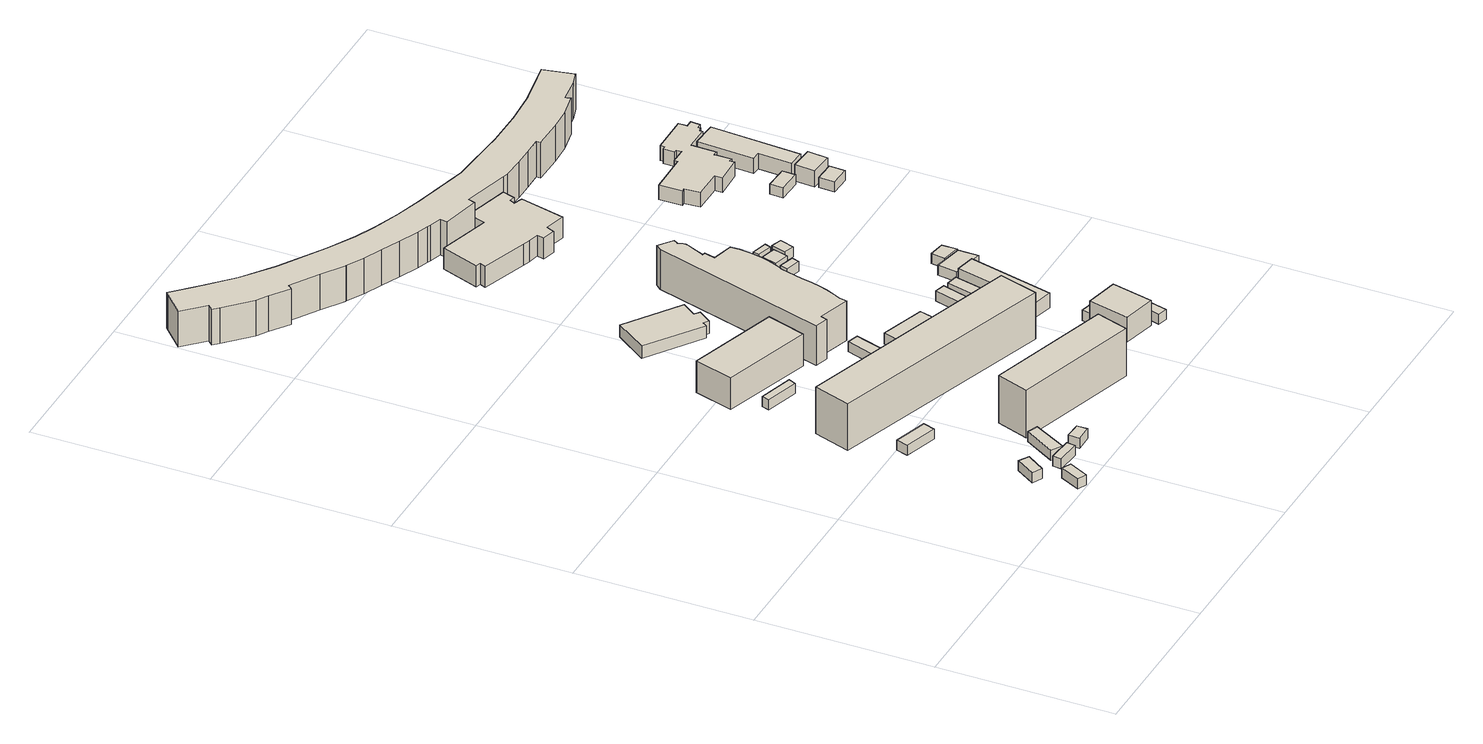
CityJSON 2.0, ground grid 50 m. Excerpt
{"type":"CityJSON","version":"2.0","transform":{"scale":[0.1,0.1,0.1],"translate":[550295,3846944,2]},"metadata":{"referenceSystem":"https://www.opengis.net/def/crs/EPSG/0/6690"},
"CityObjects":{
"building1":{"type":"Building","attributes":{"計測周辺長":18.36,"1/2500図郭":3,"区名":"東淀川区","町丁目名称":"井高野２丁目","街区番号":7,"class":"3003","usage":"412","storeysAboveGround":1,"BuildingDetailAttribute.buildingRoofEdgeArea":18.21,"BuildingDetailAttribute.buildingStructureType":"610","BuildingDetailAttribute.buildingStructureOrgType":"2","BuildingDetailAttribute.detailedUsage":"1130","BuildingDetailAttribute.specifiedBuildingCoverageRate":0.6,"BuildingDetailAttribute.surveyYear":2017,"BuildingRiverFloodingRiskAttribute.description":"1","BuildingRiverFloodingRiskAttribute.rank":"3","BuildingRiverFloodingRiskAttribute.depth":4.29,"BuildingRiverFloodingRiskAttribute.adminType":"1","BuildingRiverFloodingRiskAttribute.scale":"2","BuildingRiverFloodingRiskAttribute.duration":274.12,"BuildingIDAttribute.prefecture":"27","BuildingIDAttribute.city":"27114"},"geometry":[{"type":"Solid","lod":"1","boundaries":[[[[0,1,2,3]],[[2,4,5,3]],[[1,6,4,2]],[[0,7,6,1]],[[3,5,7,0]],[[4,6,7,5]]]]}]},
"building2":{"type":"Building","attributes":{"計測周辺長":19.22,"1/2500図郭":3,"区名":"東淀川区","町丁目名称":"井高野２丁目","街区番号":8,"class":"3003","usage":"412","storeysAboveGround":1,"BuildingDetailAttribute.buildingRoofEdgeArea":20.46,"BuildingDetailAttribute.buildingStructureType":"610","BuildingDetailAttribute.buildingStructureOrgType":"2","BuildingDetailAttribute.detailedUsage":"1130","BuildingDetailAttribute.specifiedBuildingCoverageRate":0.6,"BuildingDetailAttribute.surveyYear":2017,"BuildingRiverFloodingRiskAttribute.description":"1","BuildingRiverFloodingRiskAttribute.rank":"3","BuildingRiverFloodingRiskAttribute.depth":4.34,"BuildingRiverFloodingRiskAttribute.adminType":"1","BuildingRiverFloodingRiskAttribute.scale":"2","BuildingRiverFloodingRiskAttribute.duration":275.72,"BuildingIDAttribute.prefecture":"27","BuildingIDAttribute.city":"27114"},"geometry":[{"type":"Solid","lod":"1","boundaries":[[[[8,9,10,11]],[[10,12,13,11]],[[9,14,12,10]],[[8,15,14,9]],[[11,13,15,8]],[[12,14,15,13]]]]}]},
"building3":{"type":"Building","attributes":{"計測周辺長":19.01,"1/2500図郭":3,"区名":"東淀川区","町丁目名称":"井高野２丁目","街区番号":7,"class":"3003","usage":"412","storeysAboveGround":1,"BuildingDetailAttribute.buildingRoofEdgeArea":17.44,"BuildingDetailAttribute.buildingStructureType":"610","BuildingDetailAttribute.buildingStructureOrgType":"2","BuildingDetailAttribute.detailedUsage":"1130","BuildingDetailAttribute.specifiedBuildingCoverageRate":0.6,"BuildingDetailAttribute.surveyYear":2017,"BuildingRiverFloodingRiskAttribute.description":"1","BuildingRiverFloodingRiskAttribute.rank":"3","BuildingRiverFloodingRiskAttribute.depth":4.29,"BuildingRiverFloodingRiskAttribute.adminType":"1","BuildingRiverFloodingRiskAttribute.scale":"2","BuildingRiverFloodingRiskAttribute.duration":274.12,"BuildingIDAttribute.prefecture":"27","BuildingIDAttribute.city":"27114"},"geometry":[{"type":"Solid","lod":"1","boundaries":[[[[16,17,18,19]],[[18,20,21,19]],[[17,22,20,18]],[[16,23,22,17]],[[19,21,23,16]],[[20,22,23,21]]]]}]},
"building4":{"type":"Building","attributes":{"class":"3003","BuildingDetailAttribute.specifiedBuildingCoverageRate":0.6,"BuildingDetailAttribute.surveyYear":2017,"BuildingRiverFloodingRiskAttribute.description":"1","BuildingRiverFloodingRiskAttribute.rank":"3","BuildingRiverFloodingRiskAttribute.depth":4.21,"BuildingRiverFloodingRiskAttribute.adminType":"1","BuildingRiverFloodingRiskAttribute.scale":"2","BuildingRiverFloodingRiskAttribute.duration":271.88,"BuildingIDAttribute.prefecture":"27","BuildingIDAttribute.city":"27114"},"geometry":[{"type":"Solid","lod":"1","boundaries":[[[[24,25,26,27]],[[26,28,29,27]],[[25,30,28,26]],[[24,31,30,25]],[[27,29,31,24]],[[28,30,31,29]]]]}]},
"building5":{"type":"Building","attributes":{"計測周辺長":27.94,"1/2500図郭":3,"区名":"東淀川区","町丁目名称":"井高野２丁目","街区番号":7,"class":"3003","usage":"412","storeysAboveGround":1,"BuildingDetailAttribute.buildingRoofEdgeArea":35.96,"BuildingDetailAttribute.buildingStructureType":"610","BuildingDetailAttribute.buildingStructureOrgType":"2","BuildingDetailAttribute.detailedUsage":"1130","BuildingDetailAttribute.specifiedBuildingCoverageRate":0.6,"BuildingDetailAttribute.surveyYear":2017,"BuildingRiverFloodingRiskAttribute.description":"1","BuildingRiverFloodingRiskAttribute.rank":"3","BuildingRiverFloodingRiskAttribute.depth":4.34,"BuildingRiverFloodingRiskAttribute.adminType":"1","BuildingRiverFloodingRiskAttribute.scale":"2","BuildingRiverFloodingRiskAttribute.duration":275.72,"BuildingIDAttribute.prefecture":"27","BuildingIDAttribute.city":"27114"},"geometry":[{"type":"Solid","lod":"1","boundaries":[[[[32,33,34,35]],[[34,36,37,35]],[[33,38,36,34]],[[32,39,38,33]],[[35,37,39,32]],[[36,38,39,37]]]]}]},
"building6":{"type":"Building","attributes":{"計測周辺長":16.02,"1/2500図郭":3,"区名":"東淀川区","町丁目名称":"井高野２丁目","街区番号":7,"class":"3001","usage":"412","storeysAboveGround":1,"BuildingDetailAttribute.buildingRoofEdgeArea":15.25,"BuildingDetailAttribute.buildingStructureType":"610","BuildingDetailAttribute.buildingStructureOrgType":"2","BuildingDetailAttribute.detailedUsage":"1130","BuildingDetailAttribute.specifiedBuildingCoverageRate":0.6,"BuildingDetailAttribute.surveyYear":2017,"BuildingRiverFloodingRiskAttribute.description":"1","BuildingRiverFloodingRiskAttribute.rank":"3","BuildingRiverFloodingRiskAttribute.depth":4.29,"BuildingRiverFloodingRiskAttribute.adminType":"1","BuildingRiverFloodingRiskAttribute.scale":"2","BuildingRiverFloodingRiskAttribute.duration":274.12,"BuildingIDAttribute.prefecture":"27","BuildingIDAttribute.city":"27114"},"geometry":[{"type":"Solid","lod":"1","boundaries":[[[[40,41,42,43]],[[42,44,45,43]],[[41,46,44,42]],[[40,47,46,41]],[[43,45,47,40]],[[44,46,47,45]]]]}]},
"building7":{"type":"Building","attributes":{"計測周辺長":25,"1/2500図郭":3,"区名":"東淀川区","町丁目名称":"井高野２丁目","街区番号":8,"class":"3003","usage":"412","storeysAboveGround":1,"BuildingDetailAttribute.buildingRoofEdgeArea":24.28,"BuildingDetailAttribute.buildingStructureType":"610","BuildingDetailAttribute.buildingStructureOrgType":"2","BuildingDetailAttribute.detailedUsage":"1130","BuildingDetailAttribute.specifiedBuildingCoverageRate":0.6,"BuildingDetailAttribute.surveyYear":2017,"BuildingRiverFloodingRiskAttribute.description":"1","BuildingRiverFloodingRiskAttribute.rank":"3","BuildingRiverFloodingRiskAttribute.depth":3.45,"BuildingRiverFloodingRiskAttribute.adminType":"1","BuildingRiverFloodingRiskAttribute.scale":"2","BuildingRiverFloodingRiskAttribute.duration":220.7,"BuildingIDAttribute.prefecture":"27","BuildingIDAttribute.city":"27114"},"geometry":[{"type":"Solid","lod":"1","boundaries":[[[[48,49,50,51]],[[50,52,53,51]],[[49,54,52,50]],[[48,55,54,49]],[[51,53,55,48]],[[52,54,55,53]]]]}]},
"building8":{"type":"Building","attributes":{"計測周辺長":77.07,"1/2500図郭":3,"区名":"東淀川区","町丁目名称":"井高野２丁目","街区番号":8,"class":"3001","usage":"412","measuredHeight":9.5,"storeysAboveGround":3,"BuildingDetailAttribute.buildingRoofEdgeArea":312.3,"BuildingDetailAttribute.buildingStructureType":"610","BuildingDetailAttribute.buildingStructureOrgType":"2","BuildingDetailAttribute.detailedUsage":"1130","BuildingDetailAttribute.specifiedBuildingCoverageRate":0.6,"BuildingDetailAttribute.surveyYear":2017,"BuildingRiverFloodingRiskAttribute.description":"1","BuildingRiverFloodingRiskAttribute.rank":"3","BuildingRiverFloodingRiskAttribute.depth":3.45,"BuildingRiverFloodingRiskAttribute.adminType":"1","BuildingRiverFloodingRiskAttribute.scale":"2","BuildingRiverFloodingRiskAttribute.duration":220.7,"BuildingIDAttribute.prefecture":"27","BuildingIDAttribute.city":"27114"},"geometry":[{"type":"Solid","lod":"1","boundaries":[[[[56,57,58,59]],[[58,60,61,59]],[[57,62,60,58]],[[56,63,62,57]],[[59,61,63,56]],[[60,62,63,61]]]]}]},
"building9":{"type":"Building","attributes":{"計測周辺長":93.77,"1/2500図郭":3,"区名":"東淀川区","町丁目名称":"井高野２丁目","街区番号":7,"class":"3002","usage":"412","measuredHeight":14.3,"storeysAboveGround":5,"BuildingDetailAttribute.buildingRoofEdgeArea":355.78,"BuildingDetailAttribute.buildingStructureType":"603","BuildingDetailAttribute.buildingStructureOrgType":"3","BuildingDetailAttribute.detailedUsage":"1130","BuildingDetailAttribute.specifiedBuildingCoverageRate":0.6,"BuildingDetailAttribute.surveyYear":2017,"BuildingRiverFloodingRiskAttribute.description":"1","BuildingRiverFloodingRiskAttribute.rank":"3","BuildingRiverFloodingRiskAttribute.depth":4.27,"BuildingRiverFloodingRiskAttribute.adminType":"1","BuildingRiverFloodingRiskAttribute.scale":"2","BuildingRiverFloodingRiskAttribute.duration":273.48,"BuildingIDAttribute.prefecture":"27","BuildingIDAttribute.city":"27114"},"geometry":[{"type":"Solid","lod":"1","boundaries":[[[[64,65,66,67]],[[66,68,69,67]],[[65,70,68,66]],[[64,71,70,65]],[[67,69,71,64]],[[68,70,71,69]]]]}]},
"building10":{"type":"Building","attributes":{"計測周辺長":160.02,"1/2500図郭":3,"区名":"東淀川区","町丁目名称":"井高野２丁目","街区番号":8,"class":"3002","usage":"412","measuredHeight":14,"storeysAboveGround":5,"BuildingDetailAttribute.buildingRoofEdgeArea":778.94,"BuildingDetailAttribute.buildingStructureType":"603","BuildingDetailAttribute.buildingStructureOrgType":"3","BuildingDetailAttribute.detailedUsage":"1130","BuildingDetailAttribute.specifiedBuildingCoverageRate":0.6,"BuildingDetailAttribute.surveyYear":2017,"BuildingRiverFloodingRiskAttribute.description":"1","BuildingRiverFloodingRiskAttribute.rank":"3","BuildingRiverFloodingRiskAttribute.depth":4.19,"BuildingRiverFloodingRiskAttribute.adminType":"1","BuildingRiverFloodingRiskAttribute.scale":"2","BuildingRiverFloodingRiskAttribute.duration":271.43,"BuildingIDAttribute.prefecture":"27","BuildingIDAttribute.city":"27114"},"geometry":[{"type":"Solid","lod":"1","boundaries":[[[[72,73,74,75]],[[74,76,77,75]],[[73,78,76,74]],[[72,79,78,73]],[[75,77,79,72]],[[76,78,79,77]]]]}]},
"building11":{"type":"Building","attributes":{"計測周辺長":27.36,"1/2500図郭":3,"区名":"東淀川区","町丁目名称":"井高野２丁目","街区番号":8,"class":"3003","usage":"412","storeysAboveGround":1,"BuildingDetailAttribute.buildingRoofEdgeArea":34.94,"BuildingDetailAttribute.buildingStructureType":"610","BuildingDetailAttribute.buildingStructureOrgType":"2","BuildingDetailAttribute.detailedUsage":"1130","BuildingDetailAttribute.specifiedBuildingCoverageRate":0.6,"BuildingDetailAttribute.surveyYear":2017,"BuildingRiverFloodingRiskAttribute.description":"1","BuildingRiverFloodingRiskAttribute.rank":"3","BuildingRiverFloodingRiskAttribute.depth":4.03,"BuildingRiverFloodingRiskAttribute.adminType":"1","BuildingRiverFloodingRiskAttribute.scale":"2","BuildingRiverFloodingRiskAttribute.duration":265.62,"BuildingIDAttribute.prefecture":"27","BuildingIDAttribute.city":"27114"},"geometry":[{"type":"Solid","lod":"1","boundaries":[[[[80,81,82,83]],[[82,84,85,83]],[[81,86,84,82]],[[80,87,86,81]],[[83,85,87,80]],[[84,86,87,85]]]]}]},
"building12":{"type":"Building","attributes":{"計測周辺長":62.69,"1/2500図郭":3,"区名":"東淀川区","町丁目名称":"井高野２丁目","街区番号":8,"class":"3001","usage":"402","measuredHeight":3.6,"storeysAboveGround":1,"BuildingDetailAttribute.buildingRoofEdgeArea":212.95,"BuildingDetailAttribute.buildingStructureType":"610","BuildingDetailAttribute.buildingStructureOrgType":"2","BuildingDetailAttribute.detailedUsage":"1240","BuildingDetailAttribute.specifiedBuildingCoverageRate":0.6,"BuildingDetailAttribute.surveyYear":2017,"BuildingRiverFloodingRiskAttribute.description":"1","BuildingRiverFloodingRiskAttribute.rank":"3","BuildingRiverFloodingRiskAttribute.depth":3.56,"BuildingRiverFloodingRiskAttribute.adminType":"1","BuildingRiverFloodingRiskAttribute.scale":"2","BuildingRiverFloodingRiskAttribute.duration":230.57,"BuildingIDAttribute.prefecture":"27","BuildingIDAttribute.city":"27114"},"geometry":[{"type":"Solid","lod":"1","boundaries":[[[[88,89,90,91,92,93,94,95]],[[94,96,97,95]],[[93,98,96,94]],[[92,99,98,93]],[[91,100,99,92]],[[90,101,100,91]],[[89,102,101,90]],[[88,103,102,89]],[[95,97,103,88]],[[96,98,99,100,101,102,103,97]]]]}]},
"building13":{"type":"Building","attributes":{"計測周辺長":40.01,"1/2500図郭":3,"区名":"東淀川区","町丁目名称":"井高野２丁目","街区番号":8,"class":"3001","usage":"422","measuredHeight":3.3,"storeysAboveGround":1,"BuildingDetailAttribute.buildingRoofEdgeArea":88.19,"BuildingDetailAttribute.buildingStructureType":"603","BuildingDetailAttribute.buildingStructureOrgType":"3","BuildingDetailAttribute.detailedUsage":"1407","BuildingDetailAttribute.specifiedBuildingCoverageRate":0.6,"BuildingDetailAttribute.surveyYear":2017,"BuildingRiverFloodingRiskAttribute.description":"1","BuildingRiverFloodingRiskAttribute.rank":"3","BuildingRiverFloodingRiskAttribute.depth":4.03,"BuildingRiverFloodingRiskAttribute.adminType":"1","BuildingRiverFloodingRiskAttribute.scale":"2","BuildingRiverFloodingRiskAttribute.duration":265.62,"BuildingIDAttribute.prefecture":"27","BuildingIDAttribute.city":"27114"},"geometry":[{"type":"Solid","lod":"1","boundaries":[[[[104,105,106,107]],[[106,108,109,107]],[[105,110,108,106]],[[104,111,110,105]],[[107,109,111,104]],[[108,110,111,109]]]]}]},
"building14":{"type":"Building","attributes":{"計測周辺長":132.89,"1/2500図郭":3,"区名":"東淀川区","町丁目名称":"井高野２丁目","街区番号":8,"class":"3002","usage":"412","measuredHeight":11.9,"storeysAboveGround":4,"BuildingDetailAttribute.buildingRoofEdgeArea":602.54,"BuildingDetailAttribute.buildingStructureType":"603","BuildingDetailAttribute.buildingStructureOrgType":"3","BuildingDetailAttribute.detailedUsage":"1130","BuildingDetailAttribute.specifiedBuildingCoverageRate":0.6,"BuildingDetailAttribute.surveyYear":2017,"BuildingRiverFloodingRiskAttribute.description":"1","BuildingRiverFloodingRiskAttribute.rank":"3","BuildingRiverFloodingRiskAttribute.depth":3.46,"BuildingRiverFloodingRiskAttribute.adminType":"1","BuildingRiverFloodingRiskAttribute.scale":"2","BuildingRiverFloodingRiskAttribute.duration":221.13,"BuildingIDAttribute.prefecture":"27","BuildingIDAttribute.city":"27114"},"geometry":[{"type":"Solid","lod":"1","boundaries":[[[[112,113,114,115,116,117,118,119,120,121,122,123,124,125,126,127,128,129,130,131,132,133,134,135,136,137,138,139]],[[138,140,141,139]],[[137,142,140,138]],[[136,143,142,137]],[[135,144,143,136]],[[134,145,144,135]],[[133,146,145,134]],[[132,147,146,133]],[[131,148,147,132]],[[130,149,148,131]],[[129,150,149,130]],[[128,151,150,129]],[[127,152,151,128]],[[126,153,152,127]],[[125,154,153,126]],[[124,155,154,125]],[[123,156,155,124]],[[122,157,156,123]],[[121,158,157,122]],[[120,159,158,121]],[[119,160,159,120]],[[118,161,160,119]],[[117,162,161,118]],[[116,163,162,117]],[[115,164,163,116]],[[114,165,164,115]],[[113,166,165,114]],[[112,167,166,113]],[[139,141,167,112]],[[140,142,143,144,145,146,147,148,149,150,151,152,153,154,155,156,157,158,159,160,161,162,163,164,165,166,167,141]]]]}]},
"building15":{"type":"Building","attributes":{"class":"3001","measuredHeight":7.5,"BuildingDetailAttribute.specifiedBuildingCoverageRate":0.6,"BuildingDetailAttribute.surveyYear":2017,"BuildingRiverFloodingRiskAttribute.description":"1","BuildingRiverFloodingRiskAttribute.rank":"2","BuildingRiverFloodingRiskAttribute.depth":2.32,"BuildingRiverFloodingRiskAttribute.adminType":"1","BuildingRiverFloodingRiskAttribute.scale":"2","BuildingRiverFloodingRiskAttribute.duration":105.58,"BuildingIDAttribute.prefecture":"27","BuildingIDAttribute.city":"27114"},"geometry":[{"type":"Solid","lod":"1","boundaries":[[[[168,169,170,171]],[[170,172,173,171]],[[169,174,172,170]],[[168,175,174,169]],[[171,173,175,168]],[[172,174,175,173]]]]}]},
"building16":{"type":"Building","attributes":{"計測周辺長":16.93,"1/2500図郭":3,"区名":"東淀川区","町丁目名称":"井高野２丁目","街区番号":8,"class":"3001","usage":"411","storeysAboveGround":1,"BuildingDetailAttribute.buildingRoofEdgeArea":15.66,"BuildingDetailAttribute.buildingStructureType":"610","BuildingDetailAttribute.buildingStructureOrgType":"2","BuildingDetailAttribute.detailedUsage":"1110","BuildingDetailAttribute.specifiedBuildingCoverageRate":0.6,"BuildingDetailAttribute.surveyYear":2017,"BuildingRiverFloodingRiskAttribute.description":"1","BuildingRiverFloodingRiskAttribute.rank":"2","BuildingRiverFloodingRiskAttribute.depth":2.23,"BuildingRiverFloodingRiskAttribute.adminType":"1","BuildingRiverFloodingRiskAttribute.scale":"2","BuildingRiverFloodingRiskAttribute.duration":95.58,"BuildingIDAttribute.prefecture":"27","BuildingIDAttribute.city":"27114"},"geometry":[{"type":"Solid","lod":"1","boundaries":[[[[176,177,178,179]],[[178,180,181,179]],[[177,182,180,178]],[[176,183,182,177]],[[179,181,183,176]],[[180,182,183,181]]]]}]},
"building17":{"type":"Building","attributes":{"class":"3003","BuildingDetailAttribute.specifiedBuildingCoverageRate":0.6,"BuildingDetailAttribute.surveyYear":2017,"BuildingRiverFloodingRiskAttribute.description":"1","BuildingRiverFloodingRiskAttribute.rank":"3","BuildingRiverFloodingRiskAttribute.depth":3.63,"BuildingRiverFloodingRiskAttribute.adminType":"1","BuildingRiverFloodingRiskAttribute.scale":"2","BuildingRiverFloodingRiskAttribute.duration":237.18,"BuildingIDAttribute.prefecture":"27","BuildingIDAttribute.city":"27114"},"geometry":[{"type":"Solid","lod":"1","boundaries":[[[[184,185,186,187]],[[186,188,189,187]],[[185,190,188,186]],[[184,191,190,185]],[[187,189,191,184]],[[188,190,191,189]]]]}]},
"building18":{"type":"Building","attributes":{"class":"3003","measuredHeight":3.1,"BuildingDetailAttribute.specifiedBuildingCoverageRate":0.6,"BuildingDetailAttribute.surveyYear":2017,"BuildingRiverFloodingRiskAttribute.description":"1","BuildingRiverFloodingRiskAttribute.rank":"2","BuildingRiverFloodingRiskAttribute.depth":2.32,"BuildingRiverFloodingRiskAttribute.adminType":"1","BuildingRiverFloodingRiskAttribute.scale":"2","BuildingRiverFloodingRiskAttribute.duration":105.58,"BuildingIDAttribute.prefecture":"27","BuildingIDAttribute.city":"27114"},"geometry":[{"type":"Solid","lod":"1","boundaries":[[[[192,193,194,195]],[[194,196,197,195]],[[193,198,196,194]],[[192,199,198,193]],[[195,197,199,192]],[[196,198,199,197]]]]}]},
"building19":{"type":"Building","attributes":{"class":"3003","BuildingDetailAttribute.specifiedBuildingCoverageRate":0.6,"BuildingDetailAttribute.surveyYear":2017,"BuildingRiverFloodingRiskAttribute.description":"1","BuildingRiverFloodingRiskAttribute.rank":"3","BuildingRiverFloodingRiskAttribute.depth":3.63,"BuildingRiverFloodingRiskAttribute.adminType":"1","BuildingRiverFloodingRiskAttribute.scale":"2","BuildingRiverFloodingRiskAttribute.duration":237.18,"BuildingIDAttribute.prefecture":"27","BuildingIDAttribute.city":"27114"},"geometry":[{"type":"Solid","lod":"1","boundaries":[[[[200,201,202,203]],[[202,204,205,203]],[[201,206,204,202]],[[200,207,206,201]],[[203,205,207,200]],[[204,206,207,205]]]]}]},
"building20":{"type":"Building","attributes":{"計測周辺長":60.76,"1/2500図郭":3,"区名":"東淀川区","町丁目名称":"井高野２丁目","街区番号":8,"class":"3001","usage":"431","measuredHeight":4.3,"storeysAboveGround":1,"BuildingDetailAttribute.buildingRoofEdgeArea":137.75,"BuildingDetailAttribute.buildingStructureType":"610","BuildingDetailAttribute.buildingStructureOrgType":"2","BuildingDetailAttribute.detailedUsage":"1740","BuildingDetailAttribute.specifiedBuildingCoverageRate":0.6,"BuildingDetailAttribute.surveyYear":2017,"BuildingRiverFloodingRiskAttribute.description":"1","BuildingRiverFloodingRiskAttribute.rank":"3","BuildingRiverFloodingRiskAttribute.depth":3.25,"BuildingRiverFloodingRiskAttribute.adminType":"1","BuildingRiverFloodingRiskAttribute.scale":"2","BuildingRiverFloodingRiskAttribute.duration":200.83,"BuildingIDAttribute.prefecture":"27","BuildingIDAttribute.city":"27114"},"geometry":[{"type":"Solid","lod":"1","boundaries":[[[[208,209,210,211]],[[210,212,213,211]],[[209,214,212,210]],[[208,215,214,209]],[[211,213,215,208]],[[212,214,215,213]]]]}]},
"building21":{"type":"Building","attributes":{"class":"3003","BuildingDetailAttribute.specifiedBuildingCoverageRate":0.6,"BuildingDetailAttribute.surveyYear":2017,"BuildingRiverFloodingRiskAttribute.description":"1","BuildingRiverFloodingRiskAttribute.rank":"3","BuildingRiverFloodingRiskAttribute.depth":3.46,"BuildingRiverFloodingRiskAttribute.adminType":"1","BuildingRiverFloodingRiskAttribute.scale":"2","BuildingRiverFloodingRiskAttribute.duration":221.13,"BuildingIDAttribute.prefecture":"27","BuildingIDAttribute.city":"27114"},"geometry":[{"type":"Solid","lod":"1","boundaries":[[[[216,217,218,219]],[[218,220,221,219]],[[217,222,220,218]],[[216,223,222,217]],[[219,221,223,216]],[[220,222,223,221]]]]}]},
"building22":{"type":"Building","attributes":{"計測周辺長":105.43,"1/2500図郭":3,"区名":"東淀川区","町丁目名称":"井高野４丁目","街区番号":7,"class":"3001","usage":"402","measuredHeight":6.3,"storeysAboveGround":2,"BuildingDetailAttribute.buildingRoofEdgeArea":486.09,"BuildingDetailAttribute.buildingStructureType":"610","BuildingDetailAttribute.buildingStructureOrgType":"2","BuildingDetailAttribute.detailedUsage":"1418","BuildingDetailAttribute.specifiedBuildingCoverageRate":0.6,"BuildingDetailAttribute.surveyYear":2017,"BuildingRiverFloodingRiskAttribute.description":"1","BuildingRiverFloodingRiskAttribute.rank":"3","BuildingRiverFloodingRiskAttribute.depth":4.49,"BuildingRiverFloodingRiskAttribute.adminType":"1","BuildingRiverFloodingRiskAttribute.scale":"2","BuildingRiverFloodingRiskAttribute.duration":315.72,"BuildingIDAttribute.prefecture":"27","BuildingIDAttribute.city":"27114"},"geometry":[{"type":"Solid","lod":"1","boundaries":[[[[224,225,226,227,228,229,230,231,232,233,234,235,236,237,238,239,240,241]],[[240,242,243,241]],[[239,244,242,240]],[[238,245,244,239]],[[237,246,245,238]],[[236,247,246,237]],[[235,248,247,236]],[[234,249,248,235]],[[233,250,249,234]],[[232,251,250,233]],[[231,252,251,232]],[[230,253,252,231]],[[229,254,253,230]],[[228,255,254,229]],[[227,256,255,228]],[[226,257,256,227]],[[225,258,257,226]],[[224,259,258,225]],[[241,243,259,224]],[[242,244,245,246,247,248,249,250,251,252,253,254,255,256,257,258,259,243]]]]}]},
"building23":{"type":"Building","attributes":{"class":"3003","BuildingDetailAttribute.specifiedBuildingCoverageRate":0.6,"BuildingDetailAttribute.surveyYear":2017,"BuildingRiverFloodingRiskAttribute.description":"1","BuildingRiverFloodingRiskAttribute.rank":"3","BuildingRiverFloodingRiskAttribute.depth":3.79,"BuildingRiverFloodingRiskAttribute.adminType":"1","BuildingRiverFloodingRiskAttribute.scale":"2","BuildingRiverFloodingRiskAttribute.duration":250.78,"BuildingIDAttribute.prefecture":"27","BuildingIDAttribute.city":"27114"},"geometry":[{"type":"Solid","lod":"1","boundaries":[[[[260,261,262,263]],[[262,264,265,263]],[[261,266,264,262]],[[260,267,266,261]],[[263,265,267,260]],[[264,266,267,265]]]]}]},
"building24":{"type":"Building","attributes":{"class":"3003","BuildingDetailAttribute.specifiedBuildingCoverageRate":0.6,"BuildingDetailAttribute.surveyYear":2017,"BuildingRiverFloodingRiskAttribute.description":"1","BuildingRiverFloodingRiskAttribute.rank":"3","BuildingRiverFloodingRiskAttribute.depth":3.79,"BuildingRiverFloodingRiskAttribute.adminType":"1","BuildingRiverFloodingRiskAttribute.scale":"2","BuildingRiverFloodingRiskAttribute.duration":250.78,"BuildingIDAttribute.prefecture":"27","BuildingIDAttribute.city":"27114"},"geometry":[{"type":"Solid","lod":"1","boundaries":[[[[268,269,270,271]],[[270,272,273,271]],[[269,274,272,270]],[[268,275,274,269]],[[271,273,275,268]],[[272,274,275,273]]]]}]},
"building25":{"type":"Building","attributes":{"計測周辺長":325.55,"1/2500図郭":3,"区名":"東淀川区","町丁目名称":"井高野４丁目","街区番号":7,"class":"3003","usage":"402","measuredHeight":10.7,"storeysAboveGround":2,"BuildingDetailAttribute.buildingRoofEdgeArea":1482.53,"BuildingDetailAttribute.buildingStructureType":"610","BuildingDetailAttribute.buildingStructureOrgType":"2","BuildingDetailAttribute.detailedUsage":"1418","BuildingDetailAttribute.specifiedBuildingCoverageRate":0.6,"BuildingDetailAttribute.surveyYear":2017,"BuildingRiverFloodingRiskAttribute.description":"1","BuildingRiverFloodingRiskAttribute.rank":"3","BuildingRiverFloodingRiskAttribute.depth":4.38,"BuildingRiverFloodingRiskAttribute.adminType":"1","BuildingRiverFloodingRiskAttribute.scale":"2","BuildingRiverFloodingRiskAttribute.duration":305.78,"BuildingIDAttribute.prefecture":"27","BuildingIDAttribute.city":"27114"},"geometry":[{"type":"Solid","lod":"1","boundaries":[[[[276,277,278,279,280,281,282,283,284,285,286,287,288,289,290,291,292,293,294,295,296,297,298,299,300,301,302,303,304,305,306,307,308,309,310,311,312,313,314,315,316,317,318,319,320,321,322,323]],[[322,324,325,323]],[[321,326,324,322]],[[320,327,326,321]],[[319,328,327,320]],[[318,329,328,319]],[[317,330,329,318]],[[316,331,330,317]],[[315,332,331,316]],[[314,333,332,315]],[[313,334,333,314]],[[312,335,334,313]],[[311,336,335,312]],[[310,337,336,311]],[[309,338,337,310]],[[308,339,338,309]],[[307,340,339,308]],[[306,341,340,307]],[[305,342,341,306]],[[304,343,342,305]],[[303,344,343,304]],[[302,345,344,303]],[[301,346,345,302]],[[300,347,346,301]],[[299,348,347,300]],[[298,349,348,299]],[[297,350,349,298]],[[296,351,350,297]],[[295,352,351,296]],[[294,353,352,295]],[[293,354,353,294]],[[292,355,354,293]],[[291,356,355,292]],[[290,357,356,291]],[[289,358,357,290]],[[288,359,358,289]],[[287,360,359,288]],[[286,361,360,287]],[[285,362,361,286]],[[284,363,362,285]],[[283,364,363,284]],[[282,365,364,283]],[[281,366,365,282]],[[280,367,366,281]],[[279,368,367,280]],[[278,369,368,279]],[[277,370,369,278]],[[276,371,370,277]],[[323,325,371,276]],[[324,326,327,328,329,330,331,332,333,334,335,336,337,338,339,340,341,342,343,344,345,346,347,348,349,350,351,352,353,354,355,356,357,358,359,360,361,362,363,364,365,366,367,368,369,370,371,325]]]]}]},
"building26":{"type":"Building","attributes":{"class":"3001","BuildingDetailAttribute.specifiedBuildingCoverageRate":0.6,"BuildingDetailAttribute.surveyYear":2017,"BuildingRiverFloodingRiskAttribute.description":"1","BuildingRiverFloodingRiskAttribute.rank":"3","BuildingRiverFloodingRiskAttribute.depth":3.79,"BuildingRiverFloodingRiskAttribute.adminType":"1","BuildingRiverFloodingRiskAttribute.scale":"2","BuildingRiverFloodingRiskAttribute.duration":250.78,"BuildingIDAttribute.prefecture":"27","BuildingIDAttribute.city":"27114"},"geometry":[{"type":"Solid","lod":"1","boundaries":[[[[372,373,374,375]],[[374,376,377,375]],[[373,378,376,374]],[[372,379,378,373]],[[375,377,379,372]],[[376,378,379,377]]]]}]},
"building27":{"type":"Building","attributes":{"計測周辺長":28.95,"1/2500図郭":3,"区名":"東淀川区","町丁目名称":"井高野２丁目","街区番号":8,"class":"3001","usage":"431","measuredHeight":3,"storeysAboveGround":1,"BuildingDetailAttribute.buildingRoofEdgeArea":49.22,"BuildingDetailAttribute.buildingStructureType":"610","BuildingDetailAttribute.buildingStructureOrgType":"2","BuildingDetailAttribute.detailedUsage":"1740","BuildingDetailAttribute.specifiedBuildingCoverageRate":0.6,"BuildingDetailAttribute.surveyYear":2017,"BuildingRiverFloodingRiskAttribute.description":"1","BuildingRiverFloodingRiskAttribute.rank":"3","BuildingRiverFloodingRiskAttribute.depth":3.63,"BuildingRiverFloodingRiskAttribute.adminType":"1","BuildingRiverFloodingRiskAttribute.scale":"2","BuildingRiverFloodingRiskAttribute.duration":237.18,"BuildingIDAttribute.prefecture":"27","BuildingIDAttribute.city":"27114"},"geometry":[{"type":"Solid","lod":"1","boundaries":[[[[380,381,382,383]],[[382,384,385,383]],[[381,386,384,382]],[[380,387,386,381]],[[383,385,387,380]],[[384,386,387,385]]]]}]},
"building28":{"type":"Building","attributes":{"計測周辺長":18.23,"1/2500図郭":3,"区名":"東淀川区","町丁目名称":"井高野２丁目","街区番号":8,"class":"3001","usage":"431","storeysAboveGround":1,"BuildingDetailAttribute.buildingRoofEdgeArea":20.44,"BuildingDetailAttribute.buildingStructureType":"610","BuildingDetailAttribute.buildingStructureOrgType":"2","BuildingDetailAttribute.detailedUsage":"1740","BuildingDetailAttribute.specifiedBuildingCoverageRate":0.6,"BuildingDetailAttribute.surveyYear":2017,"BuildingRiverFloodingRiskAttribute.description":"1","BuildingRiverFloodingRiskAttribute.rank":"3","BuildingRiverFloodingRiskAttribute.depth":3.63,"BuildingRiverFloodingRiskAttribute.adminType":"1","BuildingRiverFloodingRiskAttribute.scale":"2","BuildingRiverFloodingRiskAttribute.duration":237.18,"BuildingIDAttribute.prefecture":"27","BuildingIDAttribute.city":"27114"},"geometry":[{"type":"Solid","lod":"1","boundaries":[[[[388,389,390,391]],[[390,392,393,391]],[[389,394,392,390]],[[388,395,394,389]],[[391,393,395,388]],[[392,394,395,393]]]]}]},
"building29":{"type":"Building","attributes":{"class":"3001","BuildingDetailAttribute.specifiedBuildingCoverageRate":0.6,"BuildingDetailAttribute.surveyYear":2017,"BuildingRiverFloodingRiskAttribute.description":"1","BuildingRiverFloodingRiskAttribute.rank":"3","BuildingRiverFloodingRiskAttribute.depth":4.49,"BuildingRiverFloodingRiskAttribute.adminType":"1","BuildingRiverFloodingRiskAttribute.scale":"2","BuildingRiverFloodingRiskAttribute.duration":315.75,"BuildingIDAttribute.prefecture":"27","BuildingIDAttribute.city":"27114"},"geometry":[{"type":"Solid","lod":"1","boundaries":[[[[396,397,398,399]],[[398,400,401,399]],[[397,402,400,398]],[[396,403,402,397]],[[399,401,403,396]],[[400,402,403,401]]]]}]},
"building30":{"type":"Building","attributes":{"計測周辺長":20.52,"1/2500図郭":3,"区名":"東淀川区","町丁目名称":"井高野４丁目","街区番号":7,"class":"3001","usage":"411","storeysAboveGround":1,"BuildingDetailAttribute.buildingRoofEdgeArea":25.94,"BuildingDetailAttribute.buildingStructureType":"610","BuildingDetailAttribute.buildingStructureOrgType":"2","BuildingDetailAttribute.detailedUsage":"1110","BuildingDetailAttribute.specifiedBuildingCoverageRate":0.6,"BuildingDetailAttribute.surveyYear":2017,"BuildingRiverFloodingRiskAttribute.description":"1","BuildingRiverFloodingRiskAttribute.rank":"3","BuildingRiverFloodingRiskAttribute.depth":4.49,"BuildingRiverFloodingRiskAttribute.adminType":"1","BuildingRiverFloodingRiskAttribute.scale":"2","BuildingRiverFloodingRiskAttribute.duration":315.75,"BuildingIDAttribute.prefecture":"27","BuildingIDAttribute.city":"27114"},"geometry":[{"type":"Solid","lod":"1","boundaries":[[[[404,405,406,407]],[[406,408,409,407]],[[405,410,408,406]],[[404,411,410,405]],[[407,409,411,404]],[[408,410,411,409]]]]}]},
"building31":{"type":"Building","attributes":{"計測周辺長":99.3,"1/2500図郭":3,"区名":"東淀川区","町丁目名称":"井高野４丁目","街区番号":7,"class":"3001","usage":"411","measuredHeight":4.4,"storeysAboveGround":2,"BuildingDetailAttribute.buildingRoofEdgeArea":312.59,"BuildingDetailAttribute.buildingStructureType":"601","BuildingDetailAttribute.buildingStructureOrgType":"1","BuildingDetailAttribute.detailedUsage":"1110","BuildingDetailAttribute.specifiedBuildingCoverageRate":0.6,"BuildingDetailAttribute.surveyYear":2017,"BuildingRiverFloodingRiskAttribute.description":"1","BuildingRiverFloodingRiskAttribute.rank":"3","BuildingRiverFloodingRiskAttribute.depth":4.43,"BuildingRiverFloodingRiskAttribute.adminType":"1","BuildingRiverFloodingRiskAttribute.scale":"2","BuildingRiverFloodingRiskAttribute.duration":310.85,"BuildingIDAttribute.prefecture":"27","BuildingIDAttribute.city":"27114"},"geometry":[{"type":"Solid","lod":"1","boundaries":[[[[412,413,414,415,416,417,418,419,420,421,422,423,424,425,426,427,428,429,430,431,432,433,434,435,436,437,438,439]],[[438,440,441,439]],[[437,442,440,438]],[[436,443,442,437]],[[435,444,443,436]],[[434,445,444,435]],[[433,446,445,434]],[[432,447,446,433]],[[431,448,447,432]],[[430,449,448,431]],[[429,450,449,430]],[[428,451,450,429]],[[427,452,451,428]],[[426,453,452,427]],[[425,454,453,426]],[[424,455,454,425]],[[423,456,455,424]],[[422,457,456,423]],[[421,458,457,422]],[[420,459,458,421]],[[419,460,459,420]],[[418,461,460,419]],[[417,462,461,418]],[[416,463,462,417]],[[415,464,463,416]],[[414,465,464,415]],[[413,466,465,414]],[[412,467,466,413]],[[439,441,467,412]],[[440,442,443,444,445,446,447,448,449,450,451,452,453,454,455,456,457,458,459,460,461,462,463,464,465,466,467,441]]]]}]},
"building32":{"type":"Building","attributes":{"計測周辺長":25.08,"1/2500図郭":3,"区名":"東淀川区","町丁目名称":"井高野４丁目","街区番号":7,"class":"3001","usage":"411","measuredHeight":4.9,"storeysAboveGround":1,"BuildingDetailAttribute.buildingRoofEdgeArea":39.06,"BuildingDetailAttribute.buildingStructureType":"610","BuildingDetailAttribute.buildingStructureOrgType":"2","BuildingDetailAttribute.detailedUsage":"1110","BuildingDetailAttribute.specifiedBuildingCoverageRate":0.6,"BuildingDetailAttribute.surveyYear":2017,"BuildingRiverFloodingRiskAttribute.description":"1","BuildingRiverFloodingRiskAttribute.rank":"3","BuildingRiverFloodingRiskAttribute.depth":4.49,"BuildingRiverFloodingRiskAttribute.adminType":"1","BuildingRiverFloodingRiskAttribute.scale":"2","BuildingRiverFloodingRiskAttribute.duration":315.75,"BuildingIDAttribute.prefecture":"27","BuildingIDAttribute.city":"27114"},"geometry":[{"type":"Solid","lod":"1","boundaries":[[[[468,469,470,471]],[[470,472,473,471]],[[469,474,472,470]],[[468,475,474,469]],[[471,473,475,468]],[[472,474,475,473]]]]}]},
"building33":{"type":"Building","attributes":{"計測周辺長":65.97,"1/2500図郭":3,"区名":"東淀川区","町丁目名称":"井高野４丁目","街区番号":7,"class":"3001","usage":"411","measuredHeight":4.6,"storeysAboveGround":1,"BuildingDetailAttribute.buildingRoofEdgeArea":165.13,"BuildingDetailAttribute.buildingStructureType":"601","BuildingDetailAttribute.buildingStructureOrgType":"1","BuildingDetailAttribute.detailedUsage":"1110","BuildingDetailAttribute.specifiedBuildingCoverageRate":0.6,"BuildingDetailAttribute.surveyYear":2017,"BuildingRiverFloodingRiskAttribute.description":"1","BuildingRiverFloodingRiskAttribute.rank":"3","BuildingRiverFloodingRiskAttribute.depth":4.43,"BuildingRiverFloodingRiskAttribute.adminType":"1","BuildingRiverFloodingRiskAttribute.scale":"2","BuildingRiverFloodingRiskAttribute.duration":310.85,"BuildingIDAttribute.prefecture":"27","BuildingIDAttribute.city":"27114"},"geometry":[{"type":"Solid","lod":"1","boundaries":[[[[476,477,478,479,480,481]],[[480,482,483,481]],[[479,484,482,480]],[[478,485,484,479]],[[477,486,485,478]],[[476,487,486,477]],[[481,483,487,476]],[[482,484,485,486,487,483]]]]}]}
},
"vertices":[
[375,13,9],[404,71,9],[430,58,9],[402,2,9],[430,58,39],[402,2,39],[404,71,39],[375,13,39],
[351,128,10],[386,183,10],[414,166,10],[379,113,10],[414,166,40],[379,113,40],[386,183,40],[351,128,40],
[440,89,9],[443,114,9],[513,108,9],[510,83,9],[513,108,39],[510,83,39],[443,114,39],[440,89,39],
[331,464,10],[341,497,10],[437,467,10],[426,433,10],[437,467,40],[426,433,40],[341,497,40],[331,464,40],
[464,129,9],[516,217,9],[546,205,9],[494,110,9],[546,205,39],[494,110,39],[516,217,39],[464,129,39],
[539,85,11],[542,118,11],[589,116,11],[589,86,11],[589,116,41],[589,86,41],[542,118,41],[539,85,41],
[364,861,14],[371,883,14],[469,854,14],[459,832,14],[469,854,44],[459,832,44],[371,883,44],[364,861,44],
[317,944,20],[351,1055,20],[608,974,20],[573,863,20],[608,974,115],[573,863,115],[351,1055,115],[317,944,115],
[528,227,10],[560,318,10],[916,209,10],[886,118,10],[916,209,153],[886,118,153],[560,318,153],[528,227,153],
[287,607,10],[323,713,10],[975,504,10],[941,394,10],[975,504,150],[941,394,150],[323,713,150],[287,607,150],
[658,696,11],[690,794,11],[722,784,11],[691,686,11],[722,784,41],[691,686,41],[690,794,41],[658,696,41],
[434,1245,18],[498,1335,18],[649,1228,18],[621,1188,18],[635,1177,18],[608,1139,18],[594,1149,18],[586,1137,18],[594,1149,55],[586,1137,55],[608,1139,55],[635,1177,55],[621,1188,55],[649,1228,55],[498,1335,55],[434,1245,55],
[739,664,11],[760,727,11],[886,686,11],[869,623,11],[886,686,44],[869,623,44],[760,727,44],[739,664,44],
[634,843,18],[628,824,18],[590,836,18],[736,1335,18],[750,1351,18],[789,1321,18],[781,1308,18],[786,1296,18],[786,1288,18],[784,1279,18],[761,1229,18],[769,1227,18],[761,1196,18],[821,1181,18],[822,1157,18],[820,1132,18],[816,1108,18],[811,1084,18],[803,1061,18],[794,1038,18],[786,1023,18],[769,959,18],[764,932,18],[757,905,18],[748,879,18],[737,853,18],[729,837,18],[725,815,18],[729,837,137],[725,815,137],[737,853,137],[748,879,137],[757,905,137],[764,932,137],[769,959,137],[786,1023,137],[794,1038,137],[803,1061,137],[811,1084,137],[816,1108,137],[820,1132,137],[822,1157,137],[821,1181,137],[761,1196,137],[769,1227,137],[761,1229,137],[784,1279,137],[786,1288,137],[786,1296,137],[781,1308,137],[789,1321,137],[750,1351,137],[736,1335,137],[590,836,137],[628,824,137],[634,843,137],
[1002,169,27],[1029,285,27],[1123,264,27],[1096,147,27],[1123,264,102],[1096,147,102],[1029,285,102],[1002,169,102],
[1096,126,36],[1113,181,36],[1138,173,36],[1124,118,36],[1138,173,66],[1124,118,66],[1113,181,66],[1096,126,66],
[961,594,12],[988,692,12],[1018,683,12],[991,586,12],[1018,683,42],[991,586,42],[988,692,42],[961,594,42],
[1036,287,28],[1042,312,28],[1158,285,28],[1152,260,28],[1158,285,59],[1152,260,59],[1042,312,59],[1036,287,59],
[1010,581,12],[1033,679,12],[1066,672,12],[1043,573,12],[1066,672,42],[1043,573,42],[1033,679,42],[1010,581,42],
[1026,432,14],[1081,673,14],[1136,661,14],[1078,418,14],[1136,661,58],[1078,418,58],[1081,673,58],[1026,432,58],
[912,1066,19],[918,1088,19],[961,1075,19],[954,1054,19],[961,1075,49],[954,1054,49],[918,1088,49],[912,1066,49],
[882,1806,9],[867,1810,9],[860,1795,9],[885,1786,9],[854,1658,9],[796,1675,9],[786,1652,9],[749,1662,9],[753,1682,9],[721,1689,9],[701,1696,9],[570,1740,9],[578,1757,9],[563,1762,9],[602,1870,9],[749,1827,9],[766,1877,9],[894,1841,9],[766,1877,72],[894,1841,72],[749,1827,72],[602,1870,72],[563,1762,72],[578,1757,72],[570,1740,72],[701,1696,72],[721,1689,72],[753,1682,72],[749,1662,72],[786,1652,72],[796,1675,72],[854,1658,72],[885,1786,72],[860,1795,72],[867,1810,72],[882,1806,72],
[922,1102,19],[934,1145,19],[977,1133,19],[965,1090,19],[977,1133,49],[965,1090,49],[934,1145,49],[922,1102,49],
[940,1158,19],[945,1175,19],[989,1163,19],[983,1145,19],[989,1163,49],[983,1145,49],[945,1175,49],[940,1158,49],
[67,2385,10],[132,2320,10],[205,2251,10],[291,2185,10],[419,2106,10],[497,2062,10],[560,2035,10],[630,2010,10],[708,1986,10],[868,1945,10],[1041,1932,10],[1146,1931,10],[1241,1937,10],[1373,1960,10],[1391,1873,10],[1349,1860,10],[1284,1852,10],[1287,1837,10],[1219,1824,10],[1157,1821,10],[1074,1822,10],[1074,1835,10],[1022,1834,10],[969,1834,10],[909,1838,10],[894,1841,10],[766,1877,10],[759,1857,10],[651,1883,10],[654,1903,10],[619,1915,10],[609,1919,10],[578,1930,10],[521,1954,10],[468,1979,10],[415,2003,10],[367,2029,10],[365,2030,10],[302,2072,10],[224,2121,10],[214,2109,10],[159,2148,10],[129,2168,10],[61,2235,10],[45,2250,10],[58,2265,10],[2,2323,10],[59,2377,10],[2,2323,117],[59,2377,117],[58,2265,117],[45,2250,117],[61,2235,117],[129,2168,117],[159,2148,117],[214,2109,117],[224,2121,117],[302,2072,117],[365,2030,117],[367,2029,117],[415,2003,117],[468,1979,117],[521,1954,117],[578,1930,117],[609,1919,117],[619,1915,117],[654,1903,117],[651,1883,117],[759,1857,117],[766,1877,117],[894,1841,117],[909,1838,117],[969,1834,117],[1022,1834,117],[1074,1835,117],[1074,1822,117],[1157,1821,117],[1219,1824,117],[1287,1837,117],[1284,1852,117],[1349,1860,117],[1391,1873,117],[1373,1960,117],[1241,1937,117],[1146,1931,117],[1041,1932,117],[868,1945,117],[708,1986,117],[630,2010,117],[560,2035,117],[497,2062,117],[419,2106,117],[291,2185,117],[205,2251,117],[132,2320,117],[67,2385,117],
[978,1104,19],[991,1145,19],[1021,1135,19],[1008,1094,19],[1021,1135,49],[1008,1094,49],[991,1145,49],[978,1104,49],
[1083,678,16],[1090,733,16],[1173,716,16],[1173,659,16],[1173,716,46],[1173,659,46],[1090,733,46],[1083,678,46],
[1120,728,19],[1127,768,19],[1172,761,19],[1173,719,19],[1172,761,49],[1173,719,49],[1127,768,49],[1120,728,49],
[1250,1235,9],[1252,1273,9],[1320,1270,9],[1318,1232,9],[1320,1270,39],[1318,1232,39],[1252,1273,39],[1250,1235,39],
[1331,1130,8],[1333,1175,8],[1391,1173,8],[1389,1128,8],[1391,1173,38],[1389,1128,38],[1333,1175,38],[1331,1130,38],
[1211,1406,7],[1129,1406,7],[1126,1451,7],[1116,1450,7],[1115,1515,7],[1232,1517,7],[1232,1527,7],[1275,1527,7],[1275,1542,7],[1267,1542,7],[1267,1574,7],[1277,1575,7],[1277,1587,7],[1387,1588,7],[1387,1563,7],[1407,1563,7],[1405,1536,7],[1392,1536,7],[1392,1528,7],[1380,1526,7],[1380,1518,7],[1312,1517,7],[1311,1447,7],[1298,1447,7],[1299,1400,7],[1289,1400,7],[1289,1387,7],[1211,1384,7],[1289,1387,51],[1211,1384,51],[1289,1400,51],[1299,1400,51],[1298,1447,51],[1311,1447,51],[1312,1517,51],[1380,1518,51],[1380,1526,51],[1392,1528,51],[1392,1536,51],[1405,1536,51],[1407,1563,51],[1387,1563,51],[1387,1588,51],[1277,1587,51],[1277,1575,51],[1267,1574,51],[1267,1542,51],[1275,1542,51],[1275,1527,51],[1232,1527,51],[1232,1517,51],[1115,1515,51],[1116,1450,51],[1126,1451,51],[1129,1406,51],[1211,1406,51],
[1331,1185,7],[1335,1243,7],[1403,1238,7],[1398,1181,7],[1403,1238,56],[1398,1181,56],[1335,1243,56],[1331,1185,56],
[1342,1254,6],[1347,1349,6],[1323,1350,6],[1332,1511,6],[1406,1507,6],[1390,1251,6],[1406,1507,52],[1390,1251,52],[1332,1511,52],[1323,1350,52],[1347,1349,52],[1342,1254,52]
]}
